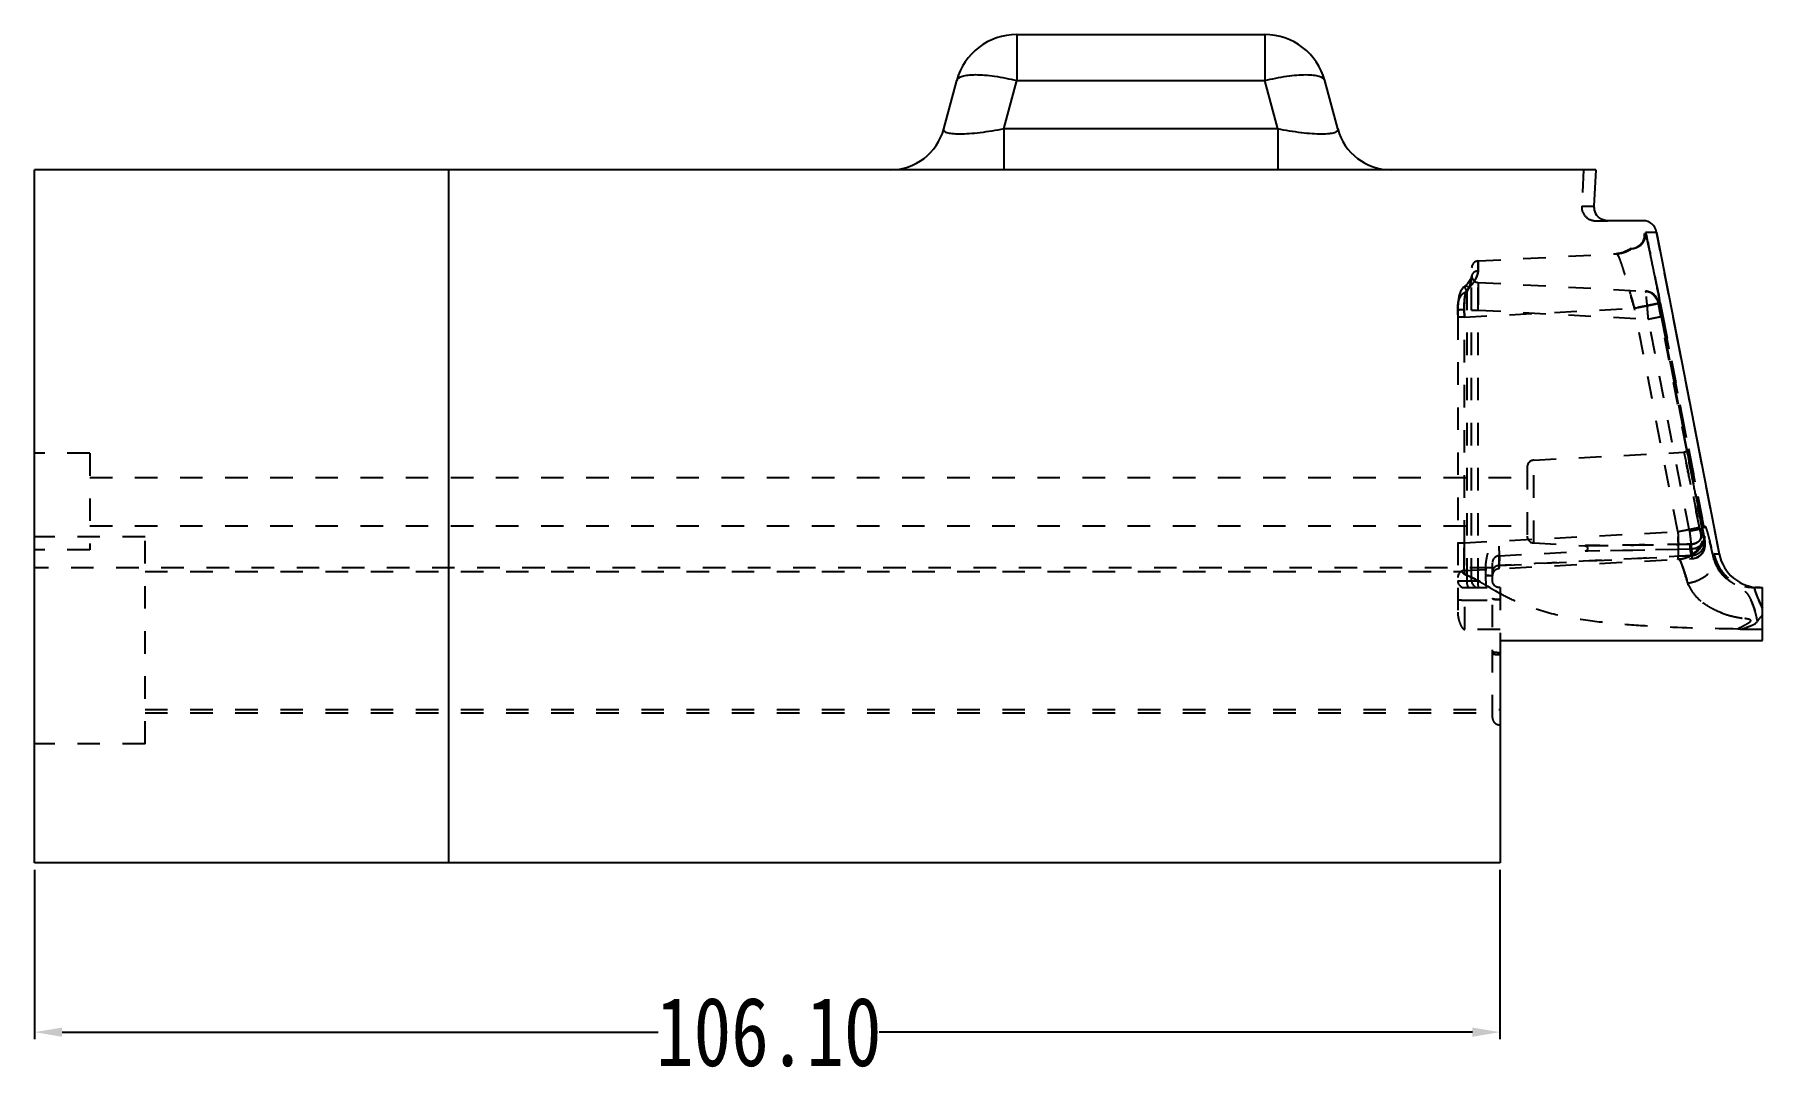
# Model space of a CAD drawing. Header units: millimetres. Extents: x 309 to 11345, y -1340 to 1318.
# Drawn here: x 4007 to 4132.1, y -466.3 to -390.8 of the extents above; entities that cross this region are included whole.
import ezdxf

# ---------------------------------------------------------------- set-up
doc = ezdxf.new("R2010")
doc.units = ezdxf.units.MM
doc.header["$LTSCALE"] = 16.335
doc.header["$PDMODE"] = 3
doc.header["$PDSIZE"] = 0.3125
doc.linetypes.add('HIDDEN', pattern=[0.2, 0.1, -0.1])
doc.layers.get('0').update_dxf_attribs({"linetype": 'CONTINUOUS'})
doc.layers.get('Defpoints').update_dxf_attribs({"linetype": 'CONTINUOUS'})
doc.layers.add('DEFAULT_2', color=8, linetype='HIDDEN')
doc.layers.add('dim', color=82, linetype='CONTINUOUS', lineweight=9)
doc.styles.get("Standard").update_dxf_attribs({"font": 'txt', "width": 0.8})
doc.dimstyles.new('STANDARD$0', dxfattribs={"dimscale": 2, "dimtxt": 3, "dimasz": 3, "dimexe": 1.25, "dimexo": 0.625, "dimgap": 0.5, "dimtad": 0, "dimdsep": 46, "dimlunit": 6, "dimtxsty": 'Standard', "dimblk": 'CLOSEDBLANK', "dimcen": 0, "dimclrt": 2, "dimazin": 2, "dimtfac": 2, "dimtmove": 1, "dimatfit": 3, "dimfxl": 0, "dimtolj": 1, "dimtzin": 0, "dimarcsym": 0})

# ---------------------------------------------------------------- blocks, each defined once
blk = doc.blocks.new('*D581')
at = {"layer": 'Defpoints', "color": 0}
for p in [(4007.04, -450.78), (4113.14, -450.78), (4007.04, -463.04)]:
    blk.add_point(p, dxfattribs=at)
at = {"layer": 'dim', "color": 4, "lineweight": -2}
for p, q in [((4007.04, -451.28), (4007.04, -463.54)), ((4113.14, -451.28), (4113.14, -463.54)), ((4009.04, -463.04), (4052.2, -463.04)), ((4111.14, -463.04), (4068.2, -463.04))]:
    blk.add_line(p, q, dxfattribs=at)
at = {"layer": 'dim', "color": 4}
for points in [[(4009.04, -462.71), (4009.04, -463.38), (4007.04, -463.04)], [(4111.14, -462.71), (4111.14, -463.38), (4113.14, -463.04)]]:
    blk.add_solid(points, dxfattribs=at)
at = {"layer": 'dim', "color": 6, "insert": (4060.2, -463.04), "char_height": 5, "attachment_point": 5}
blk.add_mtext('\\A1;106.10', dxfattribs=at)

msp = doc.modelspace()

# ---------------------------------------------------------------- linework, layer by layer
at = {"color": 7, "linetype": 'Continuous'}
for p, q in [((4078.152, -390.784), (4078.152, -394.119)), ((4078.152, -390.784), (4096.108, -390.784)), ((4096.108, -390.784), (4096.108, -394.119)), ((4072.867, -397.619), (4073.805, -394.119)), ((4077.214, -397.619), (4078.152, -394.119)), ((4078.152, -394.119), (4096.108, -394.119)), ((4097.046, -397.619), (4096.108, -394.119)), ((4101.393, -397.619), (4100.455, -394.119)), ((4077.214, -397.619), (4077.214, -400.584)), ((4097.046, -397.619), (4077.214, -397.619)), ((4097.046, -397.619), (4097.046, -400.584)), ((4007.042, -450.784), (4007.042, -400.584)), ((4120.08, -400.584), (4007.042, -400.584)), ((4037.042, -450.784), (4037.042, -400.584)), ((4120.08, -400.584), (4119.942, -403.214)), ((4123.49, -404.272), (4120.946, -404.272)), ((4124.477, -405.086), (4129.012, -428.405)), ((4131.975, -430.846), (4132.142, -430.846)), ((4132.142, -434.667), (4132.142, -430.846)), ((4113.142, -434.667), (4113.142, -450.784)), ((4113.142, -434.667), (4132.142, -434.667)), ((4113.142, -450.784), (4007.042, -450.784))]:
    msp.add_line(p, q, dxfattribs=at)
for centre, radius, start, end in [((4078.152, -395.284), 4.5, 90, 165), ((4096.108, -395.284), 4.5, 15, 90), ((4069.003, -396.584), 4, 270, 345), ((4105.256, -396.584), 4, 195, 270), ((4120.938, -403.276), 0.993, 177.06216, 239.116), ((4123.49, -405.278), 1.006, 11.00455, 90.02513), ((4131.974, -427.828), 3.018, 191.01983, 270.01247)]:
    msp.add_arc(centre, radius, start, end, dxfattribs=at)
for points, knots in [([(4073.805, -394.119), (4073.85, -393.952), (4074.195, -393.78), (4074.667, -393.705), (4075.213, -393.68), (4075.852, -393.712), (4076.85, -393.829), (4077.624, -393.987), (4078.152, -394.119)], [0, 0, 0, 0, 0.1154739, 0.2102065, 0.3308145, 0.4746966, 0.6376747, 1, 1, 1, 1]), ([(4096.108, -394.119), (4096.635, -393.987), (4097.409, -393.829), (4098.408, -393.712), (4099.047, -393.68), (4099.593, -393.705), (4100.064, -393.78), (4100.41, -393.952), (4100.455, -394.119)], [0, 0, 0, 0, 0.3623253, 0.5253034, 0.6691855, 0.7897935, 0.8845261, 1, 1, 1, 1]), ([(4077.214, -397.619), (4076.926, -397.676), (4076.357, -397.779), (4075.522, -397.9), (4074.746, -397.979), (4074.068, -398.01), (4073.529, -397.99), (4073.176, -397.932), (4072.985, -397.851), (4072.899, -397.785), (4072.856, -397.703), (4072.86, -397.646), (4072.867, -397.619)], [0, 0, 0, 0, 0.1931712, 0.3813937, 0.5561119, 0.7076695, 0.8276843, 0.9120175, 0.9414156, 0.9638611, 0.9820461, 1, 1, 1, 1]), ([(4101.393, -397.619), (4101.4, -397.646), (4101.404, -397.703), (4101.361, -397.785), (4101.275, -397.851), (4101.084, -397.932), (4100.731, -397.99), (4100.191, -398.01), (4099.514, -397.979), (4098.738, -397.9), (4097.903, -397.779), (4097.333, -397.676), (4097.046, -397.619)], [0, 0, 0, 0, 0.0179537, 0.0361382, 0.0585757, 0.0879652, 0.1722713, 0.292269, 0.4438196, 0.6185576, 0.8068211, 1, 1, 1, 1])]:
    msp.add_open_spline(points, degree=3, knots=knots, dxfattribs=at)
msp.add_open_spline([(4120.946, -404.272), (4120.767, -404.272), (4120.582, -404.22), (4120.428, -404.128)], degree=3, dxfattribs=at)
at = {"layer": 'DEFAULT_2', "color": 8, "linetype": 'HIDDEN'}
for p, q in [((4119.195, -400.584), (4119.057, -403.214)), ((4119.057, -403.214), (4119.942, -403.214)), ((4120.061, -404.272), (4120.946, -404.272)), ((4123.68, -405.086), (4124.477, -405.086)), ((4125.99, -412.867), (4124.477, -405.086)), ((4122.632, -406.283), (4122.677, -406.283)), ((4111.088, -430.343), (4111.088, -407.685)), ((4111.564, -407.183), (4121.606, -406.657)), ((4110.629, -408.978), (4110.629, -408.978)), ((4111.088, -408.315), (4111.088, -408.317)), ((4111.564, -408.738), (4123.671, -409.373)), ((4110.753, -430.343), (4110.753, -409.388)), ((4126.644, -420.798), (4124.581, -410.184)), ((4124.581, -410.184), (4124.605, -410.184)), ((4124.652, -410.395), (4124.623, -410.254)), ((4127.888, -426.403), (4124.738, -410.223)), ((4124.738, -410.223), (4124.924, -411.178)), ((4110.082, -410.777), (4110.083, -411.252)), ((4110.082, -411.058), (4110.082, -410.777)), ((4110.082, -411.096), (4110.082, -411.058)), ((4110.083, -411.252), (4110.082, -432.621)), ((4110.559, -411.252), (4110.082, -411.252)), ((4110.559, -411.252), (4110.555, -410.709)), ((4110.555, -410.711), (4110.559, -411.252)), ((4110.559, -411.252), (4122.87, -410.607)), ((4110.559, -427.597), (4110.559, -411.252)), ((4111.088, -410.746), (4111.564, -410.746)), ((4111.564, -430.343), (4111.564, -410.746)), ((4111.564, -410.746), (4123.878, -411.392)), ((4126.019, -426.786), (4122.87, -410.607)), ((4126.861, -426.742), (4123.878, -411.392)), ((4124.694, -410.598), (4124.645, -410.361)), ((4124.775, -411.008), (4124.685, -410.556)), ((4124.813, -411.2), (4124.766, -410.962)), ((4124.813, -411.2), (4124.813, -411.2)), ((4124.813, -411.2), (4124.813, -411.2)), ((4124.813, -411.2), (4127.795, -426.55)), ((4126.676, -420.792), (4124.813, -411.2)), ((4124.924, -411.178), (4126.791, -420.77)), ((4127.502, -420.64), (4125.99, -412.867)), ((4011.042, -421.112), (4007.042, -421.112)), ((4011.042, -421.112), (4011.042, -428.111)), ((4115.586, -421.612), (4126.458, -421.043)), ((4126.643, -420.791), (4126.695, -421.053)), ((4126.728, -421.218), (4126.644, -420.795)), ((4126.715, -420.993), (4126.676, -420.792)), ((4126.695, -421.053), (4126.735, -421.253)), ((4127.795, -426.55), (4126.715, -420.993)), ((4126.735, -421.253), (4126.847, -421.813)), ((4126.791, -420.77), (4126.83, -420.97)), ((4126.83, -420.97), (4126.838, -421.01)), ((4126.838, -421.01), (4127.888, -426.403)), ((4128.999, -428.335), (4127.502, -420.64)), ((4115.11, -422.114), (4115.11, -427.109)), ((4115.586, -427.611), (4115.586, -421.612)), ((4011.042, -422.862), (4115.11, -422.862)), ((4127.476, -425.015), (4127.584, -425.576)), ((4011.042, -426.362), (4115.11, -426.362)), ((4127.786, -426.63), (4127.775, -426.568)), ((4127.776, -426.573), (4127.786, -426.63)), ((4127.795, -426.551), (4127.795, -426.55)), ((4127.795, -426.551), (4127.795, -426.55)), ((4127.892, -427.054), (4127.796, -426.556)), ((4127.887, -426.4), (4127.988, -426.4)), ((4015.042, -427.167), (4007.042, -427.167)), ((4015.042, -442.162), (4015.042, -427.167)), ((4110.082, -427.597), (4110.559, -427.597)), ((4110.559, -427.597), (4126.861, -426.742)), ((4115.586, -427.611), (4119.3, -427.806)), ((4119.352, -427.805), (4119.3, -427.806)), ((4126.025, -427.716), (4126.902, -427.704)), ((4127.618, -426.653), (4127.606, -426.594)), ((4127.618, -426.653), (4127.698, -427.048)), ((4127.64, -426.761), (4127.618, -426.653)), ((4127.646, -426.789), (4127.64, -426.761)), ((4127.672, -426.921), (4127.646, -426.789)), ((4127.698, -427.048), (4127.672, -426.921)), ((4127.786, -426.63), (4127.805, -426.727)), ((4127.805, -426.727), (4127.786, -426.63)), ((4127.832, -426.871), (4127.805, -426.727)), ((4127.805, -426.727), (4127.832, -426.871)), ((4127.832, -426.871), (4127.859, -427.01)), ((4127.885, -427.144), (4127.832, -426.871)), ((4127.859, -427.01), (4127.885, -427.144)), ((4127.93, -427.26), (4127.874, -426.961)), ((4127.885, -427.144), (4127.946, -427.44)), ((4128.309, -427.438), (4128.326, -427.506)), ((4011.042, -428.112), (4007.042, -428.112)), ((4110.559, -429.605), (4127.035, -428.741)), ((4112.596, -440.248), (4112.596, -429.062)), ((4113.072, -428.533), (4119.299, -428.207)), ((4113.072, -429.241), (4113.072, -428.533)), ((4113.072, -429.241), (4126.008, -428.581)), ((4126.03, -428.086), (4119.438, -428.205)), ((4126.902, -428.07), (4119.441, -428.205)), ((4126.008, -428.581), (4126.108, -428.576)), ((4126.902, -428.07), (4126.03, -428.086)), ((4126.108, -428.576), (4127.011, -428.53)), ((4127.011, -428.53), (4126.902, -428.07)), ((4128.638, -428.405), (4129.012, -428.405)), ((4129.012, -428.405), (4128.999, -428.335)), ((4112.596, -429.412), (4007.042, -429.412)), ((4015.042, -429.667), (4110.35, -429.667)), ((4110.082, -430.343), (4112.596, -430.343)), ((4110.434, -429.742), (4110.465, -429.783)), ((4110.559, -429.605), (4110.559, -429.871)), ((4110.559, -429.605), (4110.559, -429.67)), ((4110.559, -429.67), (4110.559, -429.871)), ((4112.12, -430.343), (4112.12, -429.975)), ((4112.12, -429.975), (4112.596, -429.975)), ((4110.585, -433.872), (4110.585, -430.846)), ((4110.585, -430.846), (4113.142, -430.846)), ((4112.21, -430.726), (4112.397, -430.838)), ((4112.922, -431.144), (4112.947, -431.159)), ((4113.142, -430.846), (4113.142, -434.667)), ((4131.975, -430.846), (4131.597, -430.846)), ((4110.585, -431.746), (4113.142, -431.746)), ((4113.142, -433.872), (4110.585, -433.872)), ((4132.139, -433.872), (4130.563, -433.872)), ((4015.042, -439.667), (4113.142, -439.667)), ((4015.042, -439.912), (4112.596, -439.912)), ((4015.042, -442.167), (4007.042, -442.167))]:
    msp.add_line(p, q, dxfattribs=at)
for points in [[(4122.632, -406.283), (4122.523, -406.356), (4122.062, -406.569), (4121.562, -406.659)], [(4110.629, -408.978), (4110.537, -409.052), (4110.316, -409.335), (4110.176, -409.69), (4110.106, -410.098), (4110.084, -410.554), (4110.082, -410.773)], [(4110.629, -408.978), (4110.497, -409.09), (4110.29, -409.385), (4110.163, -409.743), (4110.101, -410.156), (4110.083, -410.616)], [(4111.088, -408.317), (4111.087, -408.319), (4111.08, -408.354), (4111.059, -408.416), (4111.028, -408.487), (4110.988, -408.561), (4110.942, -408.634), (4110.893, -408.704), (4110.841, -408.772), (4110.786, -408.836), (4110.731, -408.892), (4110.681, -408.938), (4110.629, -408.978)], [(4111.087, -408.322), (4111.078, -408.363), (4111.054, -408.428), (4111.021, -408.501), (4110.978, -408.577), (4110.931, -408.651), (4110.88, -408.722), (4110.826, -408.791), (4110.767, -408.856), (4110.706, -408.915), (4110.642, -408.968), (4110.629, -408.978)], [(4123.647, -409.371), (4123.994, -409.453), (4124.29, -409.65), (4124.5, -409.939), (4124.581, -410.184)], [(4123.901, -409.412), (4123.77, -409.383), (4123.671, -409.373)], [(4123.923, -409.418), (4123.786, -409.385), (4123.671, -409.373)], [(4124.479, -409.856), (4124.414, -409.762), (4124.336, -409.672), (4124.245, -409.59), (4124.141, -409.518), (4124.026, -409.457), (4123.901, -409.412)], [(4124.5, -409.893), (4124.439, -409.795), (4124.363, -409.7), (4124.272, -409.612), (4124.167, -409.534), (4124.05, -409.469), (4123.923, -409.418)], [(4124.612, -410.204), (4124.602, -410.163), (4124.591, -410.117), (4124.568, -410.044), (4124.53, -409.951), (4124.479, -409.856)], [(4124.617, -410.23), (4124.607, -410.184), (4124.597, -410.142), (4124.581, -410.083), (4124.548, -409.992), (4124.5, -409.893)], [(4126.645, -420.802), (4126.642, -420.894), (4126.599, -420.975), (4126.524, -421.028), (4126.458, -421.043)], [(4119.299, -427.806), (4119.385, -427.83), (4119.461, -427.905), (4119.488, -428.007), (4119.462, -428.106), (4119.39, -428.179), (4119.299, -428.207)], [(4127.344, -428.679), (4127.47, -428.621), (4127.585, -428.549), (4127.687, -428.463), (4127.775, -428.368), (4127.848, -428.263), (4127.907, -428.153), (4127.951, -428.039), (4127.98, -427.923), (4127.995, -427.808)], [(4127.982, -427.91), (4127.996, -427.794), (4127.996, -427.688), (4127.99, -427.612), (4127.984, -427.566), (4127.977, -427.524), (4127.969, -427.475), (4127.958, -427.416), (4127.93, -427.26)], [(4127.995, -427.808), (4127.997, -427.701), (4127.991, -427.62), (4127.985, -427.573)], [(4127.044, -428.741), (4127.07, -428.739), (4127.214, -428.718), (4127.35, -428.676), (4127.476, -428.618), (4127.591, -428.544), (4127.693, -428.457), (4127.781, -428.36), (4127.854, -428.254), (4127.912, -428.143), (4127.954, -428.027), (4127.982, -427.91)], [(4127.066, -428.74), (4127.209, -428.719), (4127.344, -428.679)]]:
    msp.add_lwpolyline(points, dxfattribs=at)
for centre, radius, start, end in [((4120.061, -403.267), 1.006, 177, 270), ((4122.603, -405.278), 1.006, 271.65823, 90), ((4032.65, -425.457), 93.281, 12.01689, 12.61404), ((4121.484, -404.596), 2.065, 284.03475, 294.61844), ((4121.515, -404.662), 1.992, 294.60126, 304.25698), ((4121.549, -404.716), 1.928, 304.30708, 305.64455), ((3968.194, -439.328), 159.213, 11.886, 12.0701), ((3930.804, -447.209), 197.424, 11.67145, 11.88906), ((4111.59, -407.685), 0.503, 93.00098, 179.99162), ((3893.007, -455.03), 236.022, 11.46278, 11.6747), ((4111.59, -408.236), 0.503, 180, 267), ((4111.421, -408.314), 0.333, 173.91451, 180.04295), ((4109.088, -407.273), 2.593, 324.59205, 328.64722), ((4109.271, -407.386), 2.378, 328.6915, 329.55322), ((4109.437, -407.482), 2.186, 329.51339, 333.15173), ((4109.64, -407.586), 1.958, 333.18233, 335.1124), ((4109.812, -407.665), 1.769, 335.09301, 338.16856), ((3865.998, -460.524), 263.584, 11.34057, 11.46628), ((3859.906, -461.748), 269.798, 11.00978, 11.34122), ((4055.938, -428.456), 69.271, 14.93207, 16.04629), ((4123.619, -410.377), 1.005, 11.01331, 86.9991), ((4162.716, -411.05), 52.634, 180.05053, 180.22028), ((4040.292, -427.61), 86.099, 10.98727, 11.47595), ((3506.033, -545.391), 632.994, 10.819475, 11.312912), ((4115.612, -422.114), 0.503, 93, 180), ((3634.644, -519.895), 501.881, 11.15545, 11.26982), ((3468.863, -552.69), 670.874, 11.034928, 11.16409), ((4125.929, -426.783), 1.995, 273.0093, 10.98696), ((4126.027, -426.778), 1.997, 272.93121, 10.99065), ((4125.544, -416.46), 10.217, 282.34292, 282.55049), ((4126.296, -419.835), 6.76, 282.54503, 282.84529), ((4034.696, -444.638), 94.84, 10.85999, 10.99461), ((4115.612, -427.109), 0.503, 180, 267), ((4103.763, -428.279), 22.3, 0.45922, 1.41276), ((4126.992, -427.737), 1.005, 273.00137, 10.98506), ((4127.04, -427.116), 0.911, 308.54792, 313.07475), ((4125.862, -426.764), 2.066, 328.60399, 340.21288), ((4127.067, -427.146), 0.871, 313.08608, 315.40159), ((4127.232, -427.269), 0.664, 333.74907, 341.34251), ((4041.407, -443.354), 88.007, 10.72222, 10.86228), ((4125.979, -426.797), 1.945, 346.35429, 351.41229), ((4125.961, -426.758), 2.067, 338.07218, 339.6883), ((4125.989, -426.768), 2.037, 339.67667, 344.53685), ((4135.965, -425.792), 8.187, 191.61659, 192.03038), ((4126.081, -426.793), 1.943, 346.8332, 349.42468), ((4076.379, -440.471), 53.541, 13.04777, 14.01361), ((4113.099, -429.036), 0.503, 93, 180), ((4125.915, -426.815), 1.983, 273.00529, 275.79322), ((4125.926, -426.821), 1.975, 297.65786, 298.96944), ((4125.888, -426.755), 2.051, 299.00719, 308.01113), ((4126.889, -426.943), 1.127, 270.68075, 274.2548), ((4125.994, -426.761), 2.038, 298.60363, 305.97723), ((4126.983, -427.763), 0.98, 273.003, 274.86096), ((4126.888, -426.85), 1.219, 288.81614, 293.41963), ((4127.026, -427.77), 0.95, 320.61304, 332.15784), ((4046.706, -447.456), 84.024, 12.80937, 13.11965), ((4131.565, -427.836), 2.982, 190.99246, 193.53229), ((4131.597, -427.834), 3.012, 193.47905, 269.99786), ((4110.585, -430.107), 0.503, 93.00251, 180), ((4110.585, -430.343), 0.503, 180, 270), ((4107.015, -438.565), 9.39, 63.80912, 64.40257), ((4111.59, -430.343), 0.503, 180, 270), ((4112.328, -451.195), 21.221, 89.95534, 90.56163), ((4113.099, -429.975), 0.503, 92.99998, 180), ((4135.243, -392.515), 44.615, 239.1992, 239.49134), ((4125.741, -408.641), 25.898, 239.4903, 240.33237), ((4113.099, -430.345), 0.502, 204.27042, 217.37141), ((4123.5, -412.567), 21.377, 240.42024, 240.94845), ((4122.514, -414.343), 19.347, 240.94765, 241.59027), ((4017.86, -434.645), 114.282, 359.98936, 0.38766), ((4113.099, -440.272), 0.503, 180, 274.89504)]:
    msp.add_arc(centre, radius, start, end, dxfattribs=at)
msp.add_ellipse((4129.142, -432.64), major_axis=(0, 28.543), ratio=0.1051042, start_param=-1.6139664, end_param=-1.5772677, dxfattribs=at)
for points in [[(4119.942, -403.214), (4119.932, -403.393), (4119.974, -403.58), (4120.058, -403.739)], [(4120.058, -403.739), (4120.12, -403.855), (4120.207, -403.961), (4120.309, -404.044)], [(4110.939, -409.01), (4110.913, -409.08), (4110.884, -409.15), (4110.851, -409.218)], [(4110.884, -409.125), (4110.964, -409.06), (4111.037, -408.985), (4111.102, -408.906)], [(4111.102, -408.906), (4111.137, -408.864), (4111.17, -408.82), (4111.202, -408.775)], [(4110.851, -409.218), (4110.822, -409.277), (4110.79, -409.334), (4110.753, -409.388)], [(4110.884, -409.125), (4110.848, -409.153), (4110.817, -409.188), (4110.79, -409.225)], [(4123.671, -409.373), (4123.815, -409.38), (4123.959, -409.423), (4124.087, -409.49)], [(4127.333, -424.28), (4127.381, -424.525), (4127.428, -424.77), (4127.476, -425.015)], [(4127.151, -428.371), (4127.338, -428.225), (4127.502, -428.043), (4127.626, -427.84)], [(4127.704, -426.658), (4127.676, -426.652), (4127.647, -426.65), (4127.618, -426.653)], [(4127.827, -427.563), (4127.792, -427.634), (4127.743, -427.7), (4127.687, -427.757)], [(4127.866, -427.466), (4127.836, -427.56), (4127.784, -427.648), (4127.719, -427.723)], [(4127.885, -427.144), (4127.88, -427.124), (4127.867, -427.106), (4127.85, -427.093)], [(4127.885, -427.144), (4127.906, -427.255), (4127.897, -427.375), (4127.861, -427.482)], [(4127.885, -427.144), (4127.905, -427.25), (4127.898, -427.363), (4127.866, -427.466)], [(4127.93, -427.811), (4127.963, -427.692), (4127.969, -427.562), (4127.946, -427.44)], [(4127.011, -428.529), (4122.365, -428.768), (4117.719, -429.004), (4113.072, -429.241)], [(4127.215, -428.024), (4127.113, -428.052), (4127.007, -428.067), (4126.902, -428.07)], [(4127.282, -428.003), (4127.259, -428.011), (4127.237, -428.018), (4127.215, -428.024)], [(4127.438, -428.638), (4127.563, -428.576), (4127.677, -428.485), (4127.767, -428.377)], [(4127.438, -428.634), (4127.495, -428.604), (4127.549, -428.569), (4127.6, -428.53)], [(4127.6, -428.53), (4127.659, -428.484), (4127.713, -428.431), (4127.761, -428.373)], [(4127.867, -428.214), (4127.905, -428.142), (4127.934, -428.065), (4127.953, -427.986)], [(4110.525, -429.848), (4110.539, -429.859), (4110.555, -429.868), (4110.571, -429.875)], [(4112.12, -429.975), (4112.11, -429.825), (4112.103, -429.674), (4112.104, -429.524)], [(4112.641, -430.551), (4112.612, -430.487), (4112.596, -430.414), (4112.596, -430.344)], [(4112.833, -429.309), (4112.756, -429.351), (4112.688, -429.416), (4112.647, -429.493)], [(4111.787, -430.476), (4111.925, -430.556), (4112.061, -430.637), (4112.197, -430.718)], [(4112.847, -430.778), (4112.79, -430.747), (4112.739, -430.702), (4112.7, -430.65)], [(4113.142, -430.844), (4113.041, -430.848), (4112.935, -430.828), (4112.847, -430.778)], [(4113.097, -430.846), (4113.011, -430.849), (4112.922, -430.822), (4112.847, -430.779)], [(4131.78, -433.288), (4131.898, -433.132), (4132.02, -432.978), (4132.142, -432.825)], [(4130.563, -433.872), (4130.495, -433.849), (4130.421, -433.843), (4130.349, -433.842)]]:
    msp.add_open_spline(points, degree=3, dxfattribs=at)
for points, knots in [([(4122.677, -406.283), (4122.732, -406.283), (4122.932, -406.26), (4123.301, -406.115), (4123.662, -405.69), (4123.714, -405.281), (4123.68, -405.086)], [0, 0, 0, 0, 0.0957094, 0.3411555, 0.6611267, 1, 1, 1, 1]), ([(4123.68, -405.086), (4123.842, -405.811), (4124.202, -407.522), (4124.546, -409.236), (4124.738, -410.223)], [0, 0, 0, 0, 0.4248696, 1, 1, 1, 1]), ([(4121.606, -406.657), (4121.696, -406.652), (4122.073, -406.605), (4122.437, -406.452), (4122.673, -406.283)], [0, 0, 0, 0, 0.2359088, 1, 1, 1, 1]), ([(4111.564, -407.183), (4111.56, -407.183), (4111.565, -407.207), (4111.558, -407.234), (4111.56, -407.296), (4111.557, -407.374), (4111.556, -407.477), (4111.555, -407.655), (4111.554, -407.799), (4111.554, -407.903)], [0, 0, 0, 0, 0.0164349, 0.064761, 0.1448167, 0.2562117, 0.3983242, 0.5704702, 1, 1, 1, 1]), ([(4111.554, -407.903), (4111.554, -407.799), (4111.555, -407.655), (4111.556, -407.477), (4111.557, -407.374), (4111.56, -407.296), (4111.558, -407.234), (4111.565, -407.208), (4111.56, -407.183), (4111.564, -407.183)], [0, 0, 0, 0, 0.4295889, 0.6017527, 0.7438699, 0.8552575, 0.9352942, 0.9835892, 1, 1, 1, 1]), ([(4121.984, -406.6), (4121.952, -406.608), (4121.828, -406.636), (4121.701, -406.652), (4121.606, -406.657)], [0, 0, 0, 0, 0.2569598, 1, 1, 1, 1]), ([(4121.606, -406.657), (4121.616, -406.656), (4121.639, -406.689), (4121.67, -406.743), (4121.714, -406.842), (4121.767, -406.973), (4121.829, -407.139), (4121.929, -407.423), (4122.071, -407.851), (4122.255, -408.441), (4122.455, -409.114), (4122.663, -409.845), (4122.801, -410.35), (4122.87, -410.607)], [0, 0, 0, 0, 0.0072424, 0.0235129, 0.0489493, 0.0832322, 0.1259731, 0.1767634, 0.3008208, 0.4514995, 0.6226953, 0.807749, 1, 1, 1, 1]), ([(4121.715, -406.846), (4121.703, -406.819), (4121.682, -406.771), (4121.652, -406.71), (4121.63, -406.675), (4121.613, -406.656), (4121.606, -406.657)], [0, 0, 0, 0, 0.4075175, 0.7101498, 0.9059266, 1, 1, 1, 1]), ([(4110.753, -409.388), (4110.698, -409.301), (4110.635, -409.182), (4110.6, -409.037), (4110.616, -408.987), (4110.629, -408.978)], [0, 0, 0, 0, 0.6890929, 0.8912849, 1, 1, 1, 1]), ([(4110.629, -408.978), (4110.653, -408.961), (4110.77, -409.005), (4110.834, -409.073), (4110.884, -409.125)], [0, 0, 0, 0, 0.2911607, 1, 1, 1, 1]), ([(4110.753, -409.388), (4110.81, -409.306), (4110.899, -409.125), (4111.025, -408.77), (4111.088, -408.493), (4111.088, -408.314)], [0, 0, 0, 0, 0.2639241, 0.5280858, 1, 1, 1, 1]), ([(4111.554, -407.903), (4111.549, -408.109), (4111.422, -408.436), (4111.172, -408.834), (4110.994, -409.04), (4110.884, -409.125)], [0, 0, 0, 0, 0.436897, 0.7065227, 1, 1, 1, 1]), ([(4111.066, -408.545), (4111.06, -408.582), (4111.028, -408.74), (4110.981, -408.895), (4110.939, -409.01)], [0, 0, 0, 0, 0.2383554, 1, 1, 1, 1]), ([(4111.088, -408.314), (4111.088, -408.332), (4111.086, -408.41), (4111.076, -408.487), (4111.066, -408.545)], [0, 0, 0, 0, 0.2371777, 1, 1, 1, 1]), ([(4111.554, -407.903), (4111.443, -407.909), (4111.269, -407.968), (4111.118, -408.143), (4111.088, -408.259), (4111.088, -408.314)], [0, 0, 0, 0, 0.493251, 0.7547572, 1, 1, 1, 1]), ([(4111.323, -407.965), (4111.262, -407.996), (4111.152, -408.082), (4111.097, -408.213), (4111.09, -408.279)], [0, 0, 0, 0, 0.512904, 1, 1, 1, 1]), ([(4111.554, -407.903), (4111.535, -407.904), (4111.456, -407.912), (4111.378, -407.937), (4111.323, -407.965)], [0, 0, 0, 0, 0.2333208, 1, 1, 1, 1]), ([(4111.454, -408.323), (4111.469, -408.286), (4111.517, -408.15), (4111.547, -408.007), (4111.554, -407.903)], [0, 0, 0, 0, 0.2737016, 1, 1, 1, 1]), ([(4111.564, -410.746), (4111.562, -410.616), (4111.559, -410.36), (4111.556, -409.987), (4111.554, -409.644), (4111.553, -409.344), (4111.553, -409.126), (4111.555, -408.982), (4111.556, -408.898), (4111.558, -408.833), (4111.558, -408.781), (4111.563, -408.759), (4111.561, -408.738), (4111.564, -408.738)], [0, 0, 0, 0, 0.1950028, 0.3826593, 0.5558461, 0.7074404, 0.8310135, 0.8811069, 0.9229118, 0.9560595, 0.9801833, 0.994925, 1, 1, 1, 1]), ([(4111.564, -408.738), (4111.561, -408.738), (4111.563, -408.759), (4111.558, -408.781), (4111.558, -408.833), (4111.556, -408.898), (4111.555, -408.982), (4111.553, -409.126), (4111.553, -409.344), (4111.554, -409.644), (4111.556, -409.988), (4111.559, -410.36), (4111.562, -410.616), (4111.564, -410.746)], [0, 0, 0, 0, 0.0050752, 0.0198187, 0.0439456, 0.0770971, 0.1189064, 0.1690043, 0.2925853, 0.4441838, 0.6173689, 0.8050161, 1, 1, 1, 1]), ([(4110.082, -410.773), (4110.082, -410.624), (4110.086, -410.342), (4110.158, -409.931), (4110.377, -409.577), (4110.619, -409.433), (4110.753, -409.388)], [0, 0, 0, 0, 0.2687511, 0.5123945, 0.7450174, 1, 1, 1, 1]), ([(4110.753, -409.388), (4110.622, -409.441), (4110.375, -409.573), (4110.158, -409.933), (4110.086, -410.342), (4110.082, -410.625), (4110.082, -410.773)], [0, 0, 0, 0, 0.2553003, 0.4878509, 0.7314338, 1, 1, 1, 1]), ([(4110.555, -410.711), (4110.554, -410.411), (4110.551, -409.974), (4110.659, -409.432), (4110.791, -409.199), (4110.884, -409.125)], [0, 0, 0, 0, 0.542044, 0.7849088, 1, 1, 1, 1]), ([(4110.79, -409.225), (4110.723, -409.315), (4110.632, -409.54), (4110.552, -410.041), (4110.554, -410.438), (4110.555, -410.709)], [0, 0, 0, 0, 0.2214513, 0.4653506, 1, 1, 1, 1]), ([(4122.87, -410.607), (4123.095, -410.563), (4123.428, -410.498), (4123.86, -410.411), (4124.15, -410.353), (4124.389, -410.302), (4124.568, -410.267), (4124.674, -410.236), (4124.727, -410.231), (4124.738, -410.223)], [0, 0, 0, 0, 0.3597204, 0.5350201, 0.693195, 0.8238257, 0.9203224, 0.9785025, 1, 1, 1, 1]), ([(4124.644, -410.248), (4124.409, -410.301), (4123.817, -410.419), (4123.225, -410.538), (4122.87, -410.607)], [0, 0, 0, 0, 0.3999391, 1, 1, 1, 1]), ([(4123.878, -411.392), (4123.86, -411.135), (4123.831, -410.762), (4123.789, -410.288), (4123.76, -409.986), (4123.733, -409.737), (4123.712, -409.568), (4123.697, -409.468), (4123.688, -409.417), (4123.68, -409.391), (4123.675, -409.373), (4123.671, -409.373)], [0, 0, 0, 0, 0.3799304, 0.5519446, 0.7032071, 0.8279375, 0.9209978, 0.9545111, 0.9788886, 0.9939912, 1, 1, 1, 1]), ([(4123.671, -409.373), (4123.674, -409.373), (4123.679, -409.385), (4123.689, -409.417), (4123.694, -409.453), (4123.699, -409.48)], [0, 0, 0, 0, 0.0795681, 0.270774, 1, 1, 1, 1]), ([(4124.104, -409.499), (4124.136, -409.516), (4124.258, -409.591), (4124.363, -409.692), (4124.426, -409.777)], [0, 0, 0, 0, 0.2576964, 1, 1, 1, 1]), ([(4124.426, -409.777), (4124.449, -409.809), (4124.531, -409.935), (4124.585, -410.077), (4124.606, -410.185)], [0, 0, 0, 0, 0.264885, 1, 1, 1, 1]), ([(4124.606, -410.185), (4124.607, -410.184), (4124.608, -410.196), (4124.612, -410.205), (4124.617, -410.233), (4124.629, -410.282), (4124.647, -410.368), (4124.672, -410.492), (4124.703, -410.644), (4124.751, -410.883), (4124.788, -411.071), (4124.813, -411.2)], [0, 0, 0, 0, 0.0048426, 0.0196079, 0.04392, 0.0773677, 0.1700082, 0.2942004, 0.4460085, 0.6189817, 1, 1, 1, 1]), ([(4124.738, -410.223), (4124.731, -410.229), (4124.697, -410.233), (4124.667, -410.242), (4124.644, -410.248)], [0, 0, 0, 0, 0.2775494, 1, 1, 1, 1]), ([(4110.555, -410.709), (4110.496, -410.71), (4110.386, -410.713), (4110.232, -410.726), (4110.146, -410.744), (4110.082, -410.763), (4110.082, -410.777)], [0, 0, 0, 0, 0.3662849, 0.6955453, 0.911901, 1, 1, 1, 1]), ([(4110.555, -410.711), (4110.488, -410.712), (4110.376, -410.715), (4110.224, -410.729), (4110.145, -410.746), (4110.082, -410.763), (4110.082, -410.779)], [0, 0, 0, 0, 0.4172796, 0.7092211, 0.9008132, 1, 1, 1, 1]), ([(4123.878, -411.392), (4124.002, -411.368), (4124.182, -411.332), (4124.41, -411.287), (4124.553, -411.257), (4124.665, -411.235), (4124.735, -411.218), (4124.778, -411.21), (4124.794, -411.203), (4124.813, -411.205), (4124.813, -411.2)], [0, 0, 0, 0, 0.3953098, 0.5772044, 0.7328251, 0.8524275, 0.9354747, 0.9639193, 0.9839817, 1, 1, 1, 1]), ([(4123.878, -411.392), (4124.002, -411.368), (4124.182, -411.332), (4124.41, -411.287), (4124.552, -411.257), (4124.665, -411.235), (4124.735, -411.218), (4124.778, -411.21), (4124.794, -411.203), (4124.813, -411.205), (4124.813, -411.2)], [0, 0, 0, 0, 0.3952122, 0.5770788, 0.7326943, 0.8523121, 0.9353871, 0.9638499, 0.983933, 1, 1, 1, 1]), ([(4126.458, -421.043), (4126.458, -421.046), (4126.463, -421.057), (4126.466, -421.083), (4126.476, -421.125), (4126.494, -421.213), (4126.526, -421.363), (4126.573, -421.587), (4126.633, -421.867), (4126.731, -422.335), (4126.872, -423.011), (4127.056, -423.896), (4127.249, -424.833), (4127.438, -425.758), (4127.56, -426.363), (4127.618, -426.653)], [0, 0, 0, 0, 0.0015421, 0.0061233, 0.0136763, 0.0241337, 0.0534924, 0.093661, 0.1439829, 0.2033293, 0.3441107, 0.5057338, 0.6767227, 0.8453392, 1, 1, 1, 1]), ([(4127.606, -426.594), (4127.485, -425.991), (4127.237, -424.773), (4126.892, -423.094), (4126.625, -421.848), (4126.498, -421.214), (4126.458, -421.043)], [0, 0, 0, 0, 0.3254958, 0.6578318, 0.9070731, 1, 1, 1, 1]), ([(4126.019, -426.786), (4126.257, -426.74), (4126.602, -426.672), (4127.039, -426.584), (4127.316, -426.528), (4127.544, -426.48), (4127.716, -426.447), (4127.821, -426.416), (4127.876, -426.411), (4127.888, -426.403)], [0, 0, 0, 0, 0.3811817, 0.5522884, 0.7020962, 0.8254914, 0.9183234, 0.9770978, 1, 1, 1, 1]), ([(4126.861, -426.742), (4126.987, -426.718), (4127.17, -426.682), (4127.402, -426.635), (4127.544, -426.606), (4127.654, -426.584), (4127.722, -426.568), (4127.763, -426.56), (4127.778, -426.554), (4127.795, -426.555), (4127.795, -426.551)], [0, 0, 0, 0, 0.4048459, 0.5880121, 0.7428224, 0.8598585, 0.9395832, 0.9664583, 0.9852126, 1, 1, 1, 1]), ([(4126.861, -426.742), (4126.987, -426.718), (4127.17, -426.682), (4127.402, -426.635), (4127.544, -426.606), (4127.654, -426.584), (4127.722, -426.568), (4127.763, -426.56), (4127.778, -426.554), (4127.795, -426.555), (4127.795, -426.551)], [0, 0, 0, 0, 0.4049261, 0.5881228, 0.7429448, 0.859971, 0.9396701, 0.9665274, 0.985261, 1, 1, 1, 1]), ([(4127.584, -425.576), (4127.601, -425.663), (4127.665, -425.995), (4127.729, -426.327), (4127.776, -426.573)], [0, 0, 0, 0, 0.2606584, 1, 1, 1, 1]), ([(4127.795, -426.55), (4127.82, -426.677), (4127.855, -426.861), (4127.899, -427.095), (4127.927, -427.244), (4127.949, -427.365), (4127.964, -427.449), (4127.972, -427.497), (4127.977, -427.524), (4127.976, -427.534), (4127.98, -427.545), (4127.979, -427.545)], [0, 0, 0, 0, 0.3824556, 0.5554266, 0.7069532, 0.830717, 0.9229183, 0.9561913, 0.9803848, 0.9951069, 1, 1, 1, 1]), ([(4127.799, -426.426), (4127.82, -426.421), (4127.849, -426.412), (4127.88, -426.408), (4127.888, -426.403)], [0, 0, 0, 0, 0.7125043, 1, 1, 1, 1]), ([(4127.988, -426.4), (4127.994, -426.4), (4128.007, -426.416), (4128.022, -426.445), (4128.043, -426.497), (4128.081, -426.603), (4128.136, -426.787), (4128.213, -427.063), (4128.303, -427.411), (4128.406, -427.828), (4128.52, -428.308), (4128.599, -428.648), (4128.639, -428.827)], [0, 0, 0, 0, 0.0064585, 0.0202893, 0.0420915, 0.0719034, 0.1553082, 0.2695467, 0.4131083, 0.5843526, 0.7809158, 1, 1, 1, 1]), ([(4127.988, -426.4), (4127.996, -426.4), (4128.014, -426.43), (4128.036, -426.477), (4128.068, -426.567), (4128.09, -426.636), (4128.102, -426.676)], [0, 0, 0, 0, 0.0818162, 0.2736122, 0.5799938, 1, 1, 1, 1]), ([(4110.559, -427.597), (4110.554, -427.969), (4110.549, -428.587), (4110.546, -429.204), (4110.551, -429.45)], [0, 0, 0, 0, 0.6020904, 1, 1, 1, 1]), ([(4110.559, -429.605), (4110.555, -429.605), (4110.558, -429.584), (4110.552, -429.562), (4110.553, -429.51), (4110.55, -429.445), (4110.549, -429.361), (4110.548, -429.217), (4110.548, -428.999), (4110.548, -428.699), (4110.551, -428.356), (4110.554, -427.983), (4110.557, -427.727), (4110.559, -427.597)], [0, 0, 0, 0, 0.0050961, 0.0198376, 0.043945, 0.0770657, 0.118839, 0.1689019, 0.2924406, 0.44406, 0.6173035, 0.8050055, 1, 1, 1, 1]), ([(4112.12, -429.975), (4112.104, -429.732), (4112.094, -429.366), (4112.148, -428.882), (4112.217, -428.523), (4112.319, -428.172), (4112.459, -427.833), (4112.704, -427.545), (4112.951, -427.473), (4113.072, -427.465)], [0, 0, 0, 0, 0.2500443, 0.3751443, 0.5002188, 0.6252702, 0.7502836, 0.8752869, 1, 1, 1, 1]), ([(4113.072, -429.473), (4113.077, -429.473), (4113.086, -429.457), (4113.097, -429.408), (4113.107, -429.293), (4113.11, -429.111), (4113.119, -428.863), (4113.127, -428.563), (4113.097, -428.221), (4113.066, -427.851), (4113.068, -427.595), (4113.072, -427.465)], [0, 0, 0, 0, 0.0071168, 0.0224077, 0.0798405, 0.1722654, 0.2965569, 0.4476917, 0.6194896, 0.806036, 1, 1, 1, 1]), ([(4119.3, -427.806), (4119.301, -427.805), (4119.318, -427.806), (4119.334, -427.805), (4119.35, -427.805)], [0, 0, 0, 0, 0.0702857, 1, 1, 1, 1]), ([(4119.35, -427.805), (4119.872, -427.798), (4122.098, -427.769), (4124.323, -427.739), (4126.025, -427.716)], [0, 0, 0, 0, 0.2348789, 1, 1, 1, 1]), ([(4126.902, -427.704), (4126.258, -427.713), (4123.742, -427.747), (4121.225, -427.777), (4119.352, -427.805)], [0, 0, 0, 0, 0.2558872, 1, 1, 1, 1]), ([(4126.019, -428.795), (4126.024, -428.794), (4126.033, -428.778), (4126.043, -428.73), (4126.055, -428.615), (4126.061, -428.434), (4126.064, -428.186), (4126.06, -427.886), (4126.049, -427.413), (4126.033, -427.042), (4126.019, -426.786)], [0, 0, 0, 0, 0.0070059, 0.0222141, 0.0795912, 0.1720219, 0.2959011, 0.4467401, 0.6189305, 1, 1, 1, 1]), ([(4126.019, -426.786), (4126.024, -426.868), (4126.039, -427.182), (4126.051, -427.496), (4126.056, -427.729)], [0, 0, 0, 0, 0.2587558, 1, 1, 1, 1]), ([(4126.861, -426.742), (4126.892, -426.997), (4126.935, -427.366), (4126.986, -427.837), (4127.015, -428.136), (4127.036, -428.381), (4127.048, -428.549), (4127.052, -428.647), (4127.052, -428.697), (4127.05, -428.722), (4127.048, -428.741), (4127.044, -428.741)], [0, 0, 0, 0, 0.3827061, 0.5552433, 0.7065041, 0.8307577, 0.9230186, 0.9560478, 0.9799071, 0.994472, 1, 1, 1, 1]), ([(4127.698, -427.048), (4127.714, -427.131), (4127.697, -427.315), (4127.514, -427.533), (4127.236, -427.671), (4127.018, -427.703), (4126.902, -427.704)], [0, 0, 0, 0, 0.2178641, 0.4427965, 0.7013897, 1, 1, 1, 1]), ([(4126.902, -427.704), (4127.067, -427.702), (4127.369, -427.646), (4127.613, -427.434), (4127.668, -427.313)], [0, 0, 0, 0, 0.5537264, 1, 1, 1, 1]), ([(4126.902, -428.07), (4126.91, -428.051), (4126.914, -427.994), (4126.921, -427.873), (4126.917, -427.769), (4126.902, -427.704)], [0, 0, 0, 0, 0.1669601, 0.4587516, 1, 1, 1, 1]), ([(4126.902, -428.07), (4126.911, -428.05), (4126.915, -427.994), (4126.92, -427.873), (4126.918, -427.77), (4126.902, -427.704)], [0, 0, 0, 0, 0.1769507, 0.4489807, 1, 1, 1, 1]), ([(4127.011, -428.53), (4127.146, -428.518), (4127.418, -428.434), (4127.857, -428.126), (4127.993, -427.686), (4127.946, -427.44)], [0, 0, 0, 0, 0.2574665, 0.5262094, 1, 1, 1, 1]), ([(4127.035, -428.741), (4127.171, -428.734), (4127.451, -428.651), (4127.804, -428.38), (4127.982, -427.972), (4127.995, -427.68), (4127.969, -427.545)], [0, 0, 0, 0, 0.2414634, 0.5000082, 0.758554, 1, 1, 1, 1]), ([(4127.879, -427.53), (4127.808, -427.705), (4127.62, -428.037), (4127.344, -428.3), (4127.191, -428.41)], [0, 0, 0, 0, 0.5000313, 1, 1, 1, 1]), ([(4127.719, -427.723), (4127.689, -427.757), (4127.546, -427.895), (4127.36, -427.984), (4127.215, -428.024)], [0, 0, 0, 0, 0.2344967, 1, 1, 1, 1]), ([(4127.608, -427.829), (4127.591, -427.842), (4127.517, -427.897), (4127.436, -427.941), (4127.373, -427.968)], [0, 0, 0, 0, 0.2414001, 1, 1, 1, 1]), ([(4127.805, -426.727), (4127.799, -426.698), (4127.726, -426.655), (4127.658, -426.649), (4127.618, -426.653)], [0, 0, 0, 0, 0.4239042, 1, 1, 1, 1]), ([(4127.668, -427.313), (4127.695, -427.253), (4127.714, -427.16), (4127.702, -427.071), (4127.698, -427.048)], [0, 0, 0, 0, 0.7389389, 1, 1, 1, 1]), ([(4127.885, -427.144), (4127.882, -427.13), (4127.839, -427.065), (4127.756, -427.044), (4127.698, -427.048)], [0, 0, 0, 0, 0.205258, 1, 1, 1, 1]), ([(4127.964, -427.449), (4127.959, -427.421), (4127.931, -427.264), (4127.902, -427.108), (4127.878, -426.981)], [0, 0, 0, 0, 0.1807554, 1, 1, 1, 1]), ([(4127.969, -427.545), (4127.967, -427.545), (4127.967, -427.532), (4127.96, -427.515), (4127.955, -427.481), (4127.949, -427.455), (4127.946, -427.44)], [0, 0, 0, 0, 0.067875, 0.2593512, 0.5711911, 1, 1, 1, 1]), ([(4127.953, -427.986), (4127.963, -427.948), (4127.991, -427.803), (4127.99, -427.652), (4127.969, -427.545)], [0, 0, 0, 0, 0.2672246, 1, 1, 1, 1]), ([(4127.958, -427.498), (4127.96, -427.51), (4127.967, -427.522), (4127.965, -427.544), (4127.969, -427.545)], [0, 0, 0, 0, 0.7398495, 1, 1, 1, 1]), ([(4127.961, -427.993), (4127.971, -427.954), (4128.001, -427.807), (4128, -427.653), (4127.979, -427.545)], [0, 0, 0, 0, 0.267338, 1, 1, 1, 1]), ([(4127.979, -427.545), (4127.981, -427.545), (4127.975, -427.531), (4127.977, -427.519), (4127.97, -427.485), (4127.966, -427.463), (4127.964, -427.449)], [0, 0, 0, 0, 0.0627622, 0.2539422, 0.568243, 1, 1, 1, 1]), ([(4128.102, -426.676), (4128.109, -426.699), (4128.141, -426.804), (4128.17, -426.91), (4128.193, -426.993)], [0, 0, 0, 0, 0.2167357, 1, 1, 1, 1]), ([(4119.441, -428.205), (4119.423, -428.205), (4119.376, -428.206), (4119.328, -428.206), (4119.299, -428.207)], [0, 0, 0, 0, 0.3803078, 1, 1, 1, 1]), ([(4126.115, -428.787), (4126.176, -428.781), (4126.427, -428.744), (4126.671, -428.66), (4126.842, -428.57)], [0, 0, 0, 0, 0.239272, 1, 1, 1, 1]), ([(4126.119, -428.789), (4126.133, -428.789), (4126.163, -428.841), (4126.206, -428.919), (4126.267, -429.069), (4126.34, -429.263), (4126.426, -429.511), (4126.566, -429.933), (4126.671, -430.274), (4126.744, -430.517)], [0, 0, 0, 0, 0.0231599, 0.0772021, 0.1621382, 0.2766597, 0.4192686, 0.5884127, 1, 1, 1, 1]), ([(4126.236, -428.994), (4126.223, -428.964), (4126.201, -428.913), (4126.169, -428.847), (4126.145, -428.809), (4126.127, -428.789), (4126.119, -428.79)], [0, 0, 0, 0, 0.407055, 0.709159, 0.9047669, 1, 1, 1, 1]), ([(4126.744, -430.517), (4126.65, -430.206), (4126.49, -429.695), (4126.317, -429.189), (4126.236, -428.994)], [0, 0, 0, 0, 0.6067969, 1, 1, 1, 1]), ([(4126.744, -430.517), (4126.999, -430.477), (4127.506, -430.332), (4128.155, -429.943), (4128.59, -429.417), (4128.665, -429), (4128.639, -428.827)], [0, 0, 0, 0, 0.2802899, 0.5660609, 0.8102331, 1, 1, 1, 1]), ([(4127.011, -428.529), (4127.015, -428.56), (4127.021, -428.613), (4127.028, -428.674), (4127.031, -428.709), (4127.034, -428.727), (4127.033, -428.734), (4127.036, -428.741), (4127.035, -428.742)], [0, 0, 0, 0, 0.4328774, 0.7465158, 0.857109, 0.9363629, 0.9840342, 1, 1, 1, 1]), ([(4127.044, -428.741), (4127.077, -428.739), (4127.213, -428.725), (4127.346, -428.684), (4127.438, -428.638)], [0, 0, 0, 0, 0.2416242, 1, 1, 1, 1]), ([(4127.066, -428.739), (4127.097, -428.737), (4127.226, -428.72), (4127.351, -428.678), (4127.438, -428.634)], [0, 0, 0, 0, 0.2425394, 1, 1, 1, 1]), ([(4127.767, -428.377), (4127.791, -428.349), (4127.876, -428.232), (4127.935, -428.097), (4127.961, -427.993)], [0, 0, 0, 0, 0.2589196, 1, 1, 1, 1]), ([(4128.639, -428.827), (4128.633, -428.766), (4128.622, -428.663), (4128.617, -428.525), (4128.616, -428.455), (4128.628, -428.405), (4128.638, -428.405)], [0, 0, 0, 0, 0.4298123, 0.7391544, 0.926693, 1, 1, 1, 1]), ([(4128.638, -428.405), (4128.628, -428.405), (4128.616, -428.455), (4128.617, -428.525), (4128.622, -428.663), (4128.633, -428.766), (4128.639, -428.827)], [0, 0, 0, 0, 0.0731601, 0.260491, 0.5701124, 1, 1, 1, 1]), ([(4128.639, -428.827), (4128.684, -429.014), (4128.853, -429.409), (4129.263, -429.958), (4129.74, -430.363), (4130.176, -430.643), (4130.504, -430.826), (4130.796, -431.019), (4131.028, -431.251), (4131.204, -431.523), (4131.35, -431.829), (4131.484, -432.164), (4131.605, -432.524), (4131.712, -432.899), (4131.75, -433.16), (4131.78, -433.288)], [0, 0, 0, 0, 0.1017295, 0.2238629, 0.3599524, 0.4299712, 0.4979325, 0.5591196, 0.6143949, 0.6700801, 0.7296223, 0.7936202, 0.8610374, 0.9303761, 1, 1, 1, 1]), ([(4131.781, -433.288), (4131.737, -433.029), (4131.618, -432.531), (4131.407, -431.942), (4131.202, -431.523), (4131.029, -431.249), (4130.796, -431.017), (4130.502, -430.828), (4130.177, -430.639), (4129.737, -430.365), (4129.264, -429.956), (4128.853, -429.408), (4128.684, -429.014), (4128.639, -428.827)], [0, 0, 0, 0, 0.1390183, 0.2704499, 0.330093, 0.3855617, 0.4411245, 0.5023492, 0.5700141, 0.6403455, 0.7762702, 0.8984172, 1, 1, 1, 1]), ([(4110.571, -429.876), (4110.504, -429.847), (4110.45, -429.763), (4110.378, -429.667), (4110.349, -429.667)], [0, 0, 0, 0, 0.7156491, 1, 1, 1, 1]), ([(4110.36, -429.668), (4110.366, -429.67), (4110.396, -429.688), (4110.416, -429.718), (4110.434, -429.742)], [0, 0, 0, 0, 0.1683831, 1, 1, 1, 1]), ([(4110.465, -429.783), (4110.469, -429.788), (4110.487, -429.811), (4110.507, -429.834), (4110.525, -429.848)], [0, 0, 0, 0, 0.2166732, 1, 1, 1, 1]), ([(4110.551, -429.45), (4110.551, -429.473), (4110.553, -429.51), (4110.552, -429.562), (4110.558, -429.584), (4110.555, -429.605), (4110.559, -429.605)], [0, 0, 0, 0, 0.4297981, 0.7426862, 0.9339937, 1, 1, 1, 1]), ([(4130.349, -433.842), (4128.564, -433.817), (4125.886, -433.755), (4122.322, -433.548), (4119.658, -433.284), (4117.029, -432.835), (4114.925, -432.168), (4113.392, -431.422), (4112.372, -430.826), (4111.457, -430.274), (4110.849, -429.986), (4110.559, -429.871)], [0, 0, 0, 0, 0.2612289, 0.3918372, 0.5224046, 0.6527466, 0.781533, 0.8436741, 0.9018644, 0.9543618, 1, 1, 1, 1]), ([(4110.559, -429.871), (4110.6, -429.888), (4110.773, -429.959), (4110.943, -430.035), (4111.071, -430.097)], [0, 0, 0, 0, 0.2372633, 1, 1, 1, 1]), ([(4110.92, -430.846), (4110.895, -430.846), (4110.837, -430.798), (4110.771, -430.626), (4110.753, -430.463), (4110.753, -430.343)], [0, 0, 0, 0, 0.1344452, 0.3536404, 1, 1, 1, 1]), ([(4111.159, -430.139), (4111.21, -430.165), (4111.423, -430.271), (4111.631, -430.386), (4111.787, -430.476)], [0, 0, 0, 0, 0.2417426, 1, 1, 1, 1]), ([(4111.59, -430.846), (4111.587, -430.846), (4111.584, -430.827), (4111.579, -430.804), (4111.575, -430.755), (4111.57, -430.666), (4111.565, -430.525), (4111.564, -430.407), (4111.564, -430.343)], [0, 0, 0, 0, 0.0218262, 0.0792984, 0.1715486, 0.2955834, 0.6194143, 1, 1, 1, 1]), ([(4112.12, -430.343), (4112.12, -430.407), (4112.121, -430.525), (4112.125, -430.666), (4112.131, -430.755), (4112.134, -430.804), (4112.14, -430.827), (4112.142, -430.846), (4112.146, -430.846)], [0, 0, 0, 0, 0.3805857, 0.7044166, 0.8284514, 0.9207016, 0.9781738, 1, 1, 1, 1]), ([(4112.344, -429.974), (4112.379, -429.974), (4112.44, -429.974), (4112.512, -429.976), (4112.554, -429.975), (4112.577, -429.977), (4112.587, -429.973), (4112.596, -429.977), (4112.596, -429.975)], [0, 0, 0, 0, 0.41396, 0.7317995, 0.8472405, 0.9312616, 0.9826012, 1, 1, 1, 1]), ([(4113.072, -429.241), (4112.951, -429.247), (4112.71, -429.335), (4112.596, -429.574), (4112.596, -429.686)], [0, 0, 0, 0, 0.5211123, 1, 1, 1, 1]), ([(4112.647, -429.493), (4112.639, -429.509), (4112.611, -429.569), (4112.596, -429.636), (4112.596, -429.686)], [0, 0, 0, 0, 0.2636809, 1, 1, 1, 1]), ([(4112.847, -430.779), (4112.772, -430.735), (4112.642, -430.607), (4112.596, -430.43), (4112.596, -430.343)], [0, 0, 0, 0, 0.499714, 1, 1, 1, 1]), ([(4113.072, -429.241), (4113.052, -429.242), (4112.969, -429.251), (4112.888, -429.279), (4112.833, -429.309)], [0, 0, 0, 0, 0.2401154, 1, 1, 1, 1]), ([(4113.072, -429.473), (4113.071, -429.473), (4113.073, -429.465), (4113.071, -429.457), (4113.072, -429.437), (4113.071, -429.399), (4113.072, -429.332), (4113.072, -429.275), (4113.072, -429.241)], [0, 0, 0, 0, 0.0161959, 0.0644041, 0.1441891, 0.2550749, 0.5682252, 1, 1, 1, 1]), ([(4129.007, -429.372), (4129.05, -429.445), (4129.237, -429.73), (4129.472, -429.984), (4129.669, -430.148)], [0, 0, 0, 0, 0.2472911, 1, 1, 1, 1]), ([(4126.744, -430.517), (4126.821, -430.772), (4127.116, -431.291), (4127.658, -431.829), (4128.209, -432.212), (4128.682, -432.471), (4129.191, -432.688), (4129.718, -432.858), (4130.157, -432.958), (4130.489, -433.021), (4130.705, -433.058), (4130.892, -433.088), (4131.047, -433.114), (4131.17, -433.143), (4131.257, -433.17), (4131.317, -433.224), (4131.282, -433.298), (4131.202, -433.353), (4131.086, -433.426), (4130.934, -433.509), (4130.756, -433.606), (4130.557, -433.717), (4130.42, -433.798), (4130.349, -433.842)], [0, 0, 0, 0, 0.1192447, 0.2607825, 0.3381511, 0.4187162, 0.5014003, 0.5847278, 0.6657269, 0.7027505, 0.7357279, 0.763687, 0.7870399, 0.8061723, 0.8200459, 0.8285916, 0.8370292, 0.8514322, 0.8722333, 0.8983096, 0.9288034, 0.9629496, 1, 1, 1, 1]), ([(4130.349, -433.842), (4130.42, -433.798), (4130.557, -433.717), (4130.756, -433.606), (4130.934, -433.509), (4131.086, -433.426), (4131.203, -433.353), (4131.282, -433.298), (4131.317, -433.224), (4131.257, -433.169), (4131.17, -433.143), (4131.046, -433.114), (4130.891, -433.088), (4130.705, -433.058), (4130.49, -433.021), (4130.158, -432.959), (4129.719, -432.858), (4129.192, -432.688), (4128.684, -432.472), (4128.21, -432.213), (4127.659, -431.83), (4127.116, -431.292), (4126.821, -430.772), (4126.744, -430.517)], [0, 0, 0, 0, 0.0370605, 0.0712363, 0.1017598, 0.1278467, 0.1486282, 0.1630033, 0.1714279, 0.1799776, 0.193872, 0.2130164, 0.2363499, 0.2642684, 0.2972001, 0.3341793, 0.4151097, 0.4984109, 0.5810893, 0.6616459, 0.7390132, 0.8806144, 1, 1, 1, 1]), ([(4132.142, -432.341), (4132.05, -432.145), (4131.923, -431.862), (4131.772, -431.503), (4131.686, -431.283), (4131.624, -431.105), (4131.589, -430.986), (4131.578, -430.912), (4131.573, -430.876), (4131.585, -430.846), (4131.597, -430.846)], [0, 0, 0, 0, 0.4032794, 0.5768827, 0.7248211, 0.8424695, 0.9274414, 0.9572531, 0.978612, 1, 1, 1, 1]), ([(4131.597, -430.846), (4131.585, -430.846), (4131.573, -430.878), (4131.578, -430.915), (4131.582, -430.944), (4131.586, -430.96)], [0, 0, 0, 0, 0.2924402, 0.587698, 1, 1, 1, 1]), ([(4131.586, -430.96), (4131.601, -431.034), (4131.66, -431.214), (4131.839, -431.677), (4132.012, -432.062), (4132.142, -432.341)], [0, 0, 0, 0, 0.1520822, 0.3796627, 1, 1, 1, 1]), ([(4110.082, -431.694), (4110.082, -431.698), (4110.098, -431.708), (4110.144, -431.72), (4110.248, -431.734), (4110.402, -431.744), (4110.521, -431.746), (4110.585, -431.746)], [0, 0, 0, 0, 0.0276567, 0.086914, 0.3027287, 0.6235602, 1, 1, 1, 1]), ([(4110.082, -432.621), (4110.082, -432.851), (4110.147, -433.199), (4110.298, -433.585), (4110.418, -433.786), (4110.525, -433.872), (4110.585, -433.872)], [0, 0, 0, 0, 0.4897982, 0.7441113, 0.8728585, 1, 1, 1, 1]), ([(4113.142, -431.708), (4113.073, -431.709), (4112.947, -431.707), (4112.771, -431.694), (4112.672, -431.675), (4112.596, -431.654), (4112.596, -431.637)], [0, 0, 0, 0, 0.3681802, 0.6891645, 0.9080612, 1, 1, 1, 1]), ([(4112.596, -431.64), (4112.596, -431.649), (4112.624, -431.666), (4112.703, -431.686), (4112.786, -431.696), (4112.847, -431.701)], [0, 0, 0, 0, 0.0949905, 0.2955286, 1, 1, 1, 1]), ([(4112.847, -431.701), (4112.87, -431.703), (4112.968, -431.709), (4113.067, -431.711), (4113.142, -431.71)], [0, 0, 0, 0, 0.2357599, 1, 1, 1, 1]), ([(4130.563, -433.872), (4130.776, -433.792), (4131.195, -433.652), (4131.646, -433.467), (4131.781, -433.288)], [0, 0, 0, 0, 0.5035312, 1, 1, 1, 1]), ([(4112.596, -435.464), (4112.596, -435.481), (4112.672, -435.503), (4112.771, -435.521), (4112.947, -435.534), (4113.073, -435.536), (4113.142, -435.535)], [0, 0, 0, 0, 0.0919388, 0.3108355, 0.6318198, 1, 1, 1, 1]), ([(4112.847, -435.705), (4112.785, -435.7), (4112.703, -435.689), (4112.622, -435.665), (4112.596, -435.646), (4112.596, -435.637)], [0, 0, 0, 0, 0.6989932, 0.9000094, 1, 1, 1, 1]), ([(4113.142, -435.716), (4113.067, -435.717), (4112.968, -435.714), (4112.87, -435.707), (4112.847, -435.705)], [0, 0, 0, 0, 0.7641479, 1, 1, 1, 1])]:
    msp.add_open_spline(points, degree=3, knots=knots, dxfattribs=at)

# ---------------------------------------------------------------- dimensions: what is measured, and where the dimension line sits
at = {"layer": 'dim'}
dim = msp.add_linear_dim(base=(4007.042, -463.042), p1=(4113.142, -450.784), p2=(4007.042, -450.784), dimstyle='STANDARD$0', override={"dimscale": 1, "dimtxt": 5, "dimasz": 2, "dimexe": 0.49975, "dimexo": 0.49975, "dimgap": 0, "dimzin": 0, "dimlunit": 2, "dimclrd": 4, "dimclre": 4, "dimclrt": 6, "dimazin": 0, "dimtfac": 1, "dimtofl": 0, "dimtmove": 0}, dxfattribs=at)
dim.commit()
dim.dimension.update_dxf_attribs({"geometry": '*D581', "text_midpoint": (4060.199, -463.042), "dimtype": 160})

doc.saveas('drawing.dxf')
